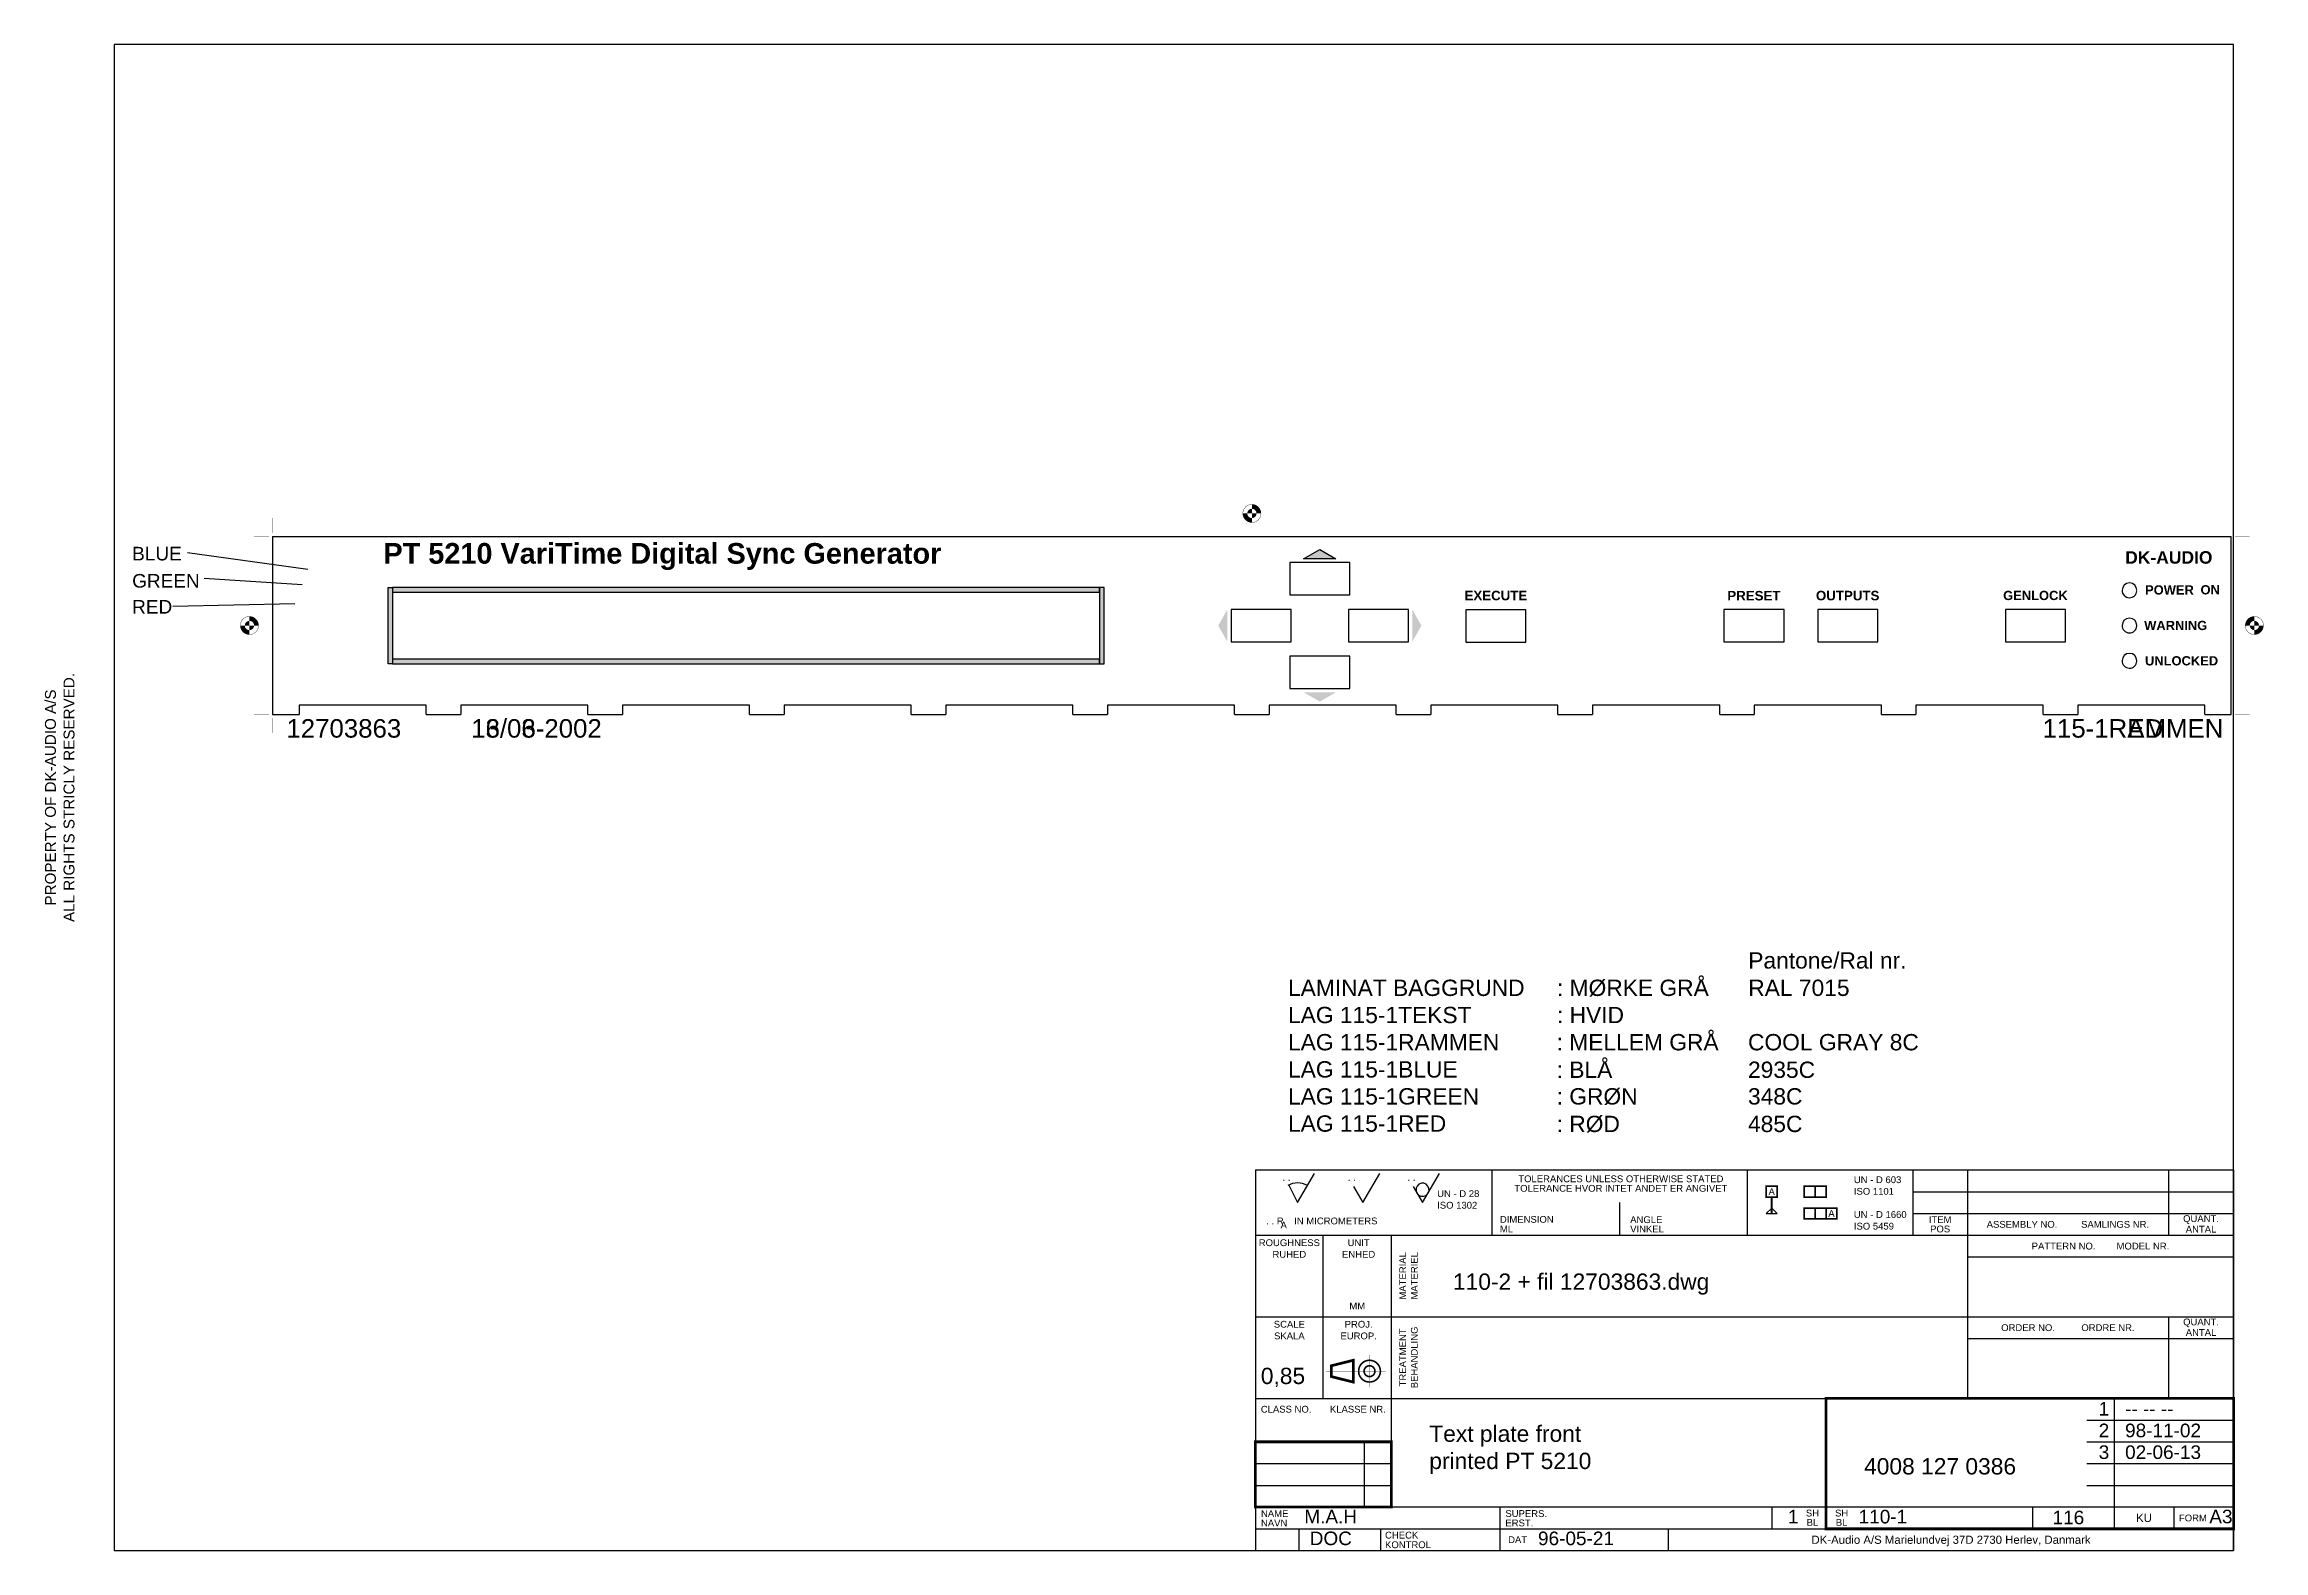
# Model space of a CAD drawing. Extents: x 7 to 416, y 10 to 287.
import ezdxf
from ezdxf.enums import TextEntityAlignment as Align

# ---------------------------------------------------------------- set-up
doc = ezdxf.new("R2010")
doc.units = 0
doc.header["$MEASUREMENT"] = 0
doc.linetypes.add('CENTER', pattern=[2, 1.25, -0.25, 0.25, -0.25])
doc.layers.get('0').update_dxf_attribs({"linetype": 'CONTINUOUS'})
for name, color, linetype in [('110-1', 10, 'CONTINUOUS'), ('110-1MEK', 3, 'CONTINUOUS'), ('115-1RAMMEN', 8, 'CONTINUOUS'), ('115-1RED', 1, 'CONTINUOUS'), ('115-2TEKST', 7, 'CONTINUOUS')]:
    doc.layers.add(name, color=color, linetype=linetype)
doc.layers.get('0').off()
doc.styles.add('DK-Audio', font='')
doc.styles.get("Standard").update_dxf_attribs({"font": 'ARIAL.TTF'})
doc.styles.get('DK-Audio').set_extended_font_data('Arial', bold=True)

# ---------------------------------------------------------------- blocks, each defined once
blk = doc.blocks.new('0')
for tag, p in [('NAME', (0, 0)), ('DATE', (10, 0))]:
    blk.add_attdef(tag, p, '', height=1)
at = {"flags": 1}
blk.add_attdef('LAYER', (20, 0), '', height=1, dxfattribs=at)
blk = doc.blocks.new('1')
at = {"color": 7}
for points, const_width in [([(0, 0.49, 0.4142136), (-0.49, 0, 0.4142136)], 0.02), ([(-0.375, 0, 0.4142136), (0, -0.375, 0.4142136)], 0.25), ([(0, 0.125, 0.4142136), (-0.125, 0, 0.4142136)], 0.25), ([(0.375, 0, 0.4142136), (0, 0.375, 0.4142136)], 0.25), ([(0, -0.125, 0.4142136), (0.125, 0, 0.4142136)], 0.25), ([(0, -0.49, 0.4142136), (0.49, 0, 0.4142136)], 0.02)]:
    blk.add_lwpolyline(points, format="xyb", dxfattribs=dict(at, const_width=const_width))
blk = doc.blocks.new('6')
at = {"color": 7, "const_width": 0.01}
for points in [[(-1, 0), (-0.2, 0)], [(0, -1), (0, -0.2)]]:
    blk.add_lwpolyline(points, dxfattribs=at)

msp = doc.modelspace()

# ---------------------------------------------------------------- hatches: boundary and pattern name
at = {"layer": '115-1RAMMEN'}
h = msp.add_hatch(color=256, dxfattribs=at)
h.paths.add_polyline_path([(70.41, 187.14), (71.26, 187.14), (71.26, 173.11), (70.41, 173.11)])
h.paths.add_polyline_path([(71.26, 186.29), (201.31, 186.29), (201.31, 187.14), (71.26, 187.14)])
h.paths.add_polyline_path([(71.26, 173.11), (201.31, 173.11), (201.31, 173.96), (71.26, 173.96)])
h.paths.add_polyline_path([(201.31, 173.11), (202.16, 173.11), (202.16, 187.14), (201.31, 187.14)])
at = {"layer": '115-2TEKST'}
h = msp.add_hatch(color=256, dxfattribs=at)
h.paths.add_polyline_path([(238.88, 192.42), (241.86, 194.11), (244.83, 192.42)])
h.paths.add_polyline_path([(224.86, 177.14), (223.17, 180.11), (224.86, 183.09)])
h.paths.add_polyline_path([(258.86, 177.14), (260.55, 180.11), (258.86, 183.09)])
h.paths.add_polyline_path([(238.88, 167.84), (241.86, 166.14), (244.83, 167.84)])

# ---------------------------------------------------------------- linework, layer by layer
at = {"layer": '110-1'}
for p, q in [((410, 287), (20, 287)), ((20, 287), (20, 10)), ((410, 10), (410, 287)), ((33.54, 193.57), (55.67, 190.52)), ((36.59, 188.83), (54.61, 187.67)), ((30.8, 183.67), (53.24, 184.2)), ((255, 67), (255, 50)), ((275, 18), (275, 14)), ((253, 14), (253, 10)), ((20, 10), (410, 10))]:
    msp.add_line(p, q, dxfattribs=at)
for points in [[(230, 80), (410, 80)], [(230, 80), (230, 10)], [(236.15, 77.23), (237.75, 74), (240.87, 79.37)], [(248.04, 76.97), (249.75, 74), (252.87, 79.37)], [(259.04, 76.97), (260.75, 74), (263.87, 79.37)], [(273.5, 80), (273.5, 68)], [(320.5, 80), (320.5, 68)], [(351, 80), (351, 68)], [(361, 80), (361, 38)], [(398, 80), (398, 68)], [(410, 80), (410, 10)], [(297, 74), (297, 68)], [(351, 76), (410, 76)], [(351, 72), (410, 72)], [(230, 68), (410, 68)], [(242.5, 38), (242.5, 68)], [(255, 68), (255, 18)], [(361.09, 64.01), (410.09, 64.01)], [(230, 53), (410, 53)], [(398, 53), (398, 38)], [(361, 49), (410, 49)], [(230, 38), (410, 38)], [(388, 38), (388, 14)], [(383, 34), (410, 34)], [(250, 30), (250, 18)], [(383, 30), (410, 30)], [(230, 26), (255, 26)], [(383, 26), (410, 26)], [(230, 22), (255, 22)], [(383, 22), (410, 22)], [(410, 18), (230, 18)], [(275, 18), (275, 10)], [(325, 18), (325, 14)], [(335, 18), (335, 14)], [(373, 18), (373, 14)], [(399, 18), (399, 14)], [(230, 14), (410, 14)], [(238, 14), (238, 10)], [(253, 14), (253, 10)], [(306, 10), (306, 14)], [(230, 10), (410, 10)]]:
    msp.add_lwpolyline(points, dxfattribs=at)
for points, const_width in [([(324, 77), (326, 77), (326, 75), (324, 75)], 0.3), ([(331, 75), (333, 75), (333, 77), (331, 77)], 0.3), ([(333, 75), (335, 75), (335, 77), (333, 77)], 0.3), ([(331, 71), (333, 71), (333, 73), (331, 73)], 0.3), ([(333, 71), (335, 71), (335, 73), (333, 73)], 0.3), ([(335, 73), (337, 73), (337, 71), (335, 71)], 0.3), ([(335, 14), (410, 14), (410, 38), (335, 38)], 0.5)]:
    msp.add_lwpolyline(points, close=True, dxfattribs=dict(at, const_width=const_width))
for points, const_width in [([(325, 75), (325, 72)], 0.4), ([(244, 42), (248, 41), (248, 45), (244, 44), (244, 42)], 0.5), ([(230, 18), (255, 18), (255, 30), (230, 30), (230, 18)], 0.5)]:
    msp.add_lwpolyline(points, dxfattribs=dict(at, const_width=const_width))
msp.add_lwpolyline([(324, 72), (326, 72), (325, 73)], close=True, dxfattribs=at)
at = {"layer": '110-1', "color": 13, "const_width": 0.3}
for points in [[(249, 43, 1), (253, 43, 1)], [(250, 43, 1), (252, 43, 1)]]:
    msp.add_lwpolyline(points, format="xyb", close=True, dxfattribs=at)
at = {"layer": '110-1', "color": 2, "linetype": 'CENTER', "const_width": 0.02}
for points in [[(251, 46), (251, 40)], [(243, 43), (254, 43)]]:
    msp.add_lwpolyline(points, dxfattribs=at)
at = {"layer": '110-1'}
for centre, radius, start, end in [((237.75, 74), 3.61, 59.8382, 119.8382), ((260.76, 76.36), 1.21, 306.4848, 299.2477)]:
    msp.add_arc(centre, radius, start, end, dxfattribs=at)
at = {"layer": '110-1MEK'}
for p, q in [((49.16, 196.49), (49.16, 163.76)), ((49.16, 196.49), (409.56, 196.49)), ((409.56, 163.76), (409.56, 196.49))]:
    msp.add_line(p, q, dxfattribs=at)
at = {"layer": '110-1MEK', "linetype": 'Continuous'}
for p, q in [((236.33, 191.74), (236.33, 185.79)), ((247.38, 191.74), (236.33, 191.74)), ((247.38, 185.79), (247.38, 191.74)), ((236.33, 185.79), (247.38, 185.79)), ((236.59, 183.1), (225.54, 183.1)), ((225.54, 183.1), (225.54, 177.15)), ((236.59, 177.15), (236.59, 183.1)), ((258.18, 183.09), (247.13, 183.09)), ((247.13, 183.09), (247.13, 177.14)), ((258.18, 177.14), (258.18, 183.09)), ((279.77, 183.04), (268.72, 183.04)), ((268.72, 183.04), (268.72, 177.09)), ((279.77, 177.09), (279.77, 183.04)), ((327.27, 183.07), (316.22, 183.07)), ((316.22, 183.07), (316.22, 177.12)), ((327.27, 177.12), (327.27, 183.07)), ((344.54, 183.07), (333.49, 183.07)), ((333.49, 183.07), (333.49, 177.12)), ((344.54, 177.12), (344.54, 183.07)), ((379.08, 183.09), (368.03, 183.09)), ((368.03, 183.09), (368.03, 177.14)), ((379.08, 177.14), (379.08, 183.09)), ((225.54, 177.15), (236.59, 177.15)), ((247.13, 177.14), (258.18, 177.14)), ((268.72, 177.09), (279.77, 177.09)), ((316.22, 177.12), (327.27, 177.12)), ((333.49, 177.12), (344.54, 177.12)), ((368.03, 177.14), (379.08, 177.14)), ((236.33, 174.47), (236.33, 168.52)), ((247.38, 174.47), (236.33, 174.47)), ((247.38, 168.52), (247.38, 174.47)), ((236.33, 168.52), (247.38, 168.52)), ((49.16, 163.76), (54.05, 163.76)), ((77.43, 163.76), (83.8, 163.76)), ((107.18, 163.76), (113.55, 163.76)), ((136.93, 163.76), (143.3, 163.76)), ((166.68, 163.76), (173.05, 163.76)), ((196.43, 163.76), (202.8, 163.76)), ((226.18, 163.76), (232.55, 163.76)), ((255.93, 163.76), (262.3, 163.76)), ((285.68, 163.76), (292.05, 163.76)), ((315.43, 163.76), (321.8, 163.76)), ((345.18, 163.76), (351.55, 163.76)), ((374.93, 163.76), (381.3, 163.76)), ((404.68, 163.76), (409.56, 163.76))]:
    msp.add_line(p, q, dxfattribs=at)
for points in [[(77.43, 163.76), (77.43, 165.46), (54.05, 165.46), (54.05, 163.76)], [(107.18, 163.76), (107.18, 165.46), (83.8, 165.46), (83.8, 163.76)], [(136.93, 163.76), (136.93, 165.46), (113.55, 165.46), (113.55, 163.76)], [(166.68, 163.76), (166.68, 165.46), (143.3, 165.46), (143.3, 163.76)], [(196.43, 163.76), (196.43, 165.46), (173.05, 165.46), (173.05, 163.76)], [(226.18, 163.76), (226.18, 165.46), (202.8, 165.46), (202.8, 163.76)], [(255.93, 163.76), (255.93, 165.46), (232.55, 165.46), (232.55, 163.76)], [(285.68, 163.76), (285.68, 165.46), (262.3, 165.46), (262.3, 163.76)], [(315.43, 163.76), (315.43, 165.46), (292.05, 165.46), (292.05, 163.76)], [(345.18, 163.76), (345.18, 165.46), (321.8, 165.46), (321.8, 163.76)], [(374.93, 163.76), (374.93, 165.46), (351.55, 165.46), (351.55, 163.76)], [(404.68, 163.76), (404.68, 165.46), (381.3, 165.46), (381.3, 163.76)]]:
    msp.add_lwpolyline(points, dxfattribs=at)
for centre in [(390.83, 186.6), (390.83, 180.13), (390.83, 173.65)]:
    msp.add_arc(centre, 1.36, 0.506, 357.0371, dxfattribs=at)
at = {"layer": '115-1RAMMEN'}
for points in [[(70.41, 187.14), (71.26, 187.14), (71.26, 173.11), (70.41, 173.11)], [(71.26, 186.29), (201.31, 186.29), (201.31, 187.14), (71.26, 187.14)], [(201.31, 173.11), (202.16, 173.11), (202.16, 187.14), (201.31, 187.14)], [(71.26, 173.11), (201.31, 173.11), (201.31, 173.96), (71.26, 173.96)]]:
    msp.add_lwpolyline(points, close=True, dxfattribs=at)
at = {"layer": '115-2TEKST'}
msp.add_lwpolyline([(238.88, 192.42), (241.86, 194.11), (244.83, 192.42)], close=True, dxfattribs=at)

# ---------------------------------------------------------------- block references
at = {"layer": '115-1RAMMEN', "yscale": 3.399999999999998, "zscale": 3.399999999999999}
for name, p, xscale in [('1', (229.36, 200.74), 3.399999999999998), ('1', (44.91, 180.13), 3.399999999999998), ('1', (413.81, 180.13), -3.4), ('6', (49.16, 163.76), 3.399999999999998), ('6', (409.56, 163.76), -3.4)]:
    msp.add_blockref(name, p, dxfattribs=dict(at, xscale=xscale))
at = {"layer": '115-1RAMMEN', "yscale": 3.399999999999998, "zscale": 3.399999999999999, "rotation": 180}
for p, xscale in [((49.16, 196.49), -3.399999999999998), ((409.56, 196.49), 3.4)]:
    msp.add_blockref('6', p, dxfattribs=dict(at, xscale=xscale))
at = {"layer": '115-1RAMMEN', "xscale": 3.399999999999998, "yscale": 3.399999999999998, "zscale": 3.399999999999999}
for p, values in [((51.71, 159.51), {'NAME': '12703863', 'DATE': '16/03-2002'}), ((374.85, 159.51), {'NAME': '115-1RAMMEN'})]:
    msp.add_blockref('0', p, dxfattribs=at).add_auto_attribs(values)
at = {"layer": '115-1RED', "yscale": 3.399999999999998, "zscale": 3.399999999999999}
for name, p, xscale in [('1', (229.36, 200.74), 3.399999999999998), ('1', (44.91, 180.13), 3.399999999999998), ('1', (413.81, 180.13), -3.4), ('6', (49.16, 163.76), 3.399999999999998), ('6', (409.56, 163.76), -3.4)]:
    msp.add_blockref(name, p, dxfattribs=dict(at, xscale=xscale))
at = {"layer": '115-1RED', "yscale": 3.399999999999998, "zscale": 3.399999999999999, "rotation": 180}
for p, xscale in [((49.16, 196.49), -3.399999999999998), ((409.56, 196.49), 3.4)]:
    msp.add_blockref('6', p, dxfattribs=dict(at, xscale=xscale))
at = {"layer": '115-1RED', "xscale": 3.399999999999998, "yscale": 3.399999999999998, "zscale": 3.399999999999999}
for p, values in [((51.71, 159.51), {'NAME': '12703863', 'DATE': '13/06-2002'}), ((374.85, 159.51), {'NAME': '115-1RED'})]:
    msp.add_blockref('0', p, dxfattribs=at).add_auto_attribs(values)

# ---------------------------------------------------------------- texts
at = {"layer": '110-1'}
for s, height, p in [('BLUE', 2.5, (23.33, 192.1)), ('GREEN', 2.5, (23.33, 187.1)), ('RED', 2.5, (23.33, 182.32)), ('Pantone/Ral nr.', 3, (320.69, 117.04)), ('LAMINAT BAGGRUND', 3, (236, 112)), (': MØRKE GRÅ', 3, (285.49, 112)), ('RAL 7015', 3, (320.69, 112)), ('LAG 115-1TEKST', 3, (236, 107)), (': HVID', 3, (285.49, 107)), ('LAG 115-1RAMMEN', 3, (236, 102)), (': MELLEM GRÅ', 3, (285.43, 102)), ('COOL GRAY 8C', 3, (320.64, 102)), ('LAG 115-1BLUE', 3, (236, 97)), (': BLÅ', 3, (285.43, 96.93)), ('2935C', 3, (320.64, 96.93)), ('LAG 115-1GREEN', 3, (236, 92.04)), (': GRØN', 3, (285.43, 92.04)), ('348C', 3, (320.64, 92.04)), ('LAG 115-1RED', 3, (236, 87.04)), (': RØD', 3, (285.43, 86.97)), ('485C', 3, (320.64, 86.97)), ('. .', 1.25, (235, 78)), ('. .', 1.25, (247, 78)), ('. .', 1.25, (258, 78)), ('UN - D 603', 1.25, (340.12, 77.58)), ('UN - D 28', 1.25, (263.45, 75.02)), ('ISO 1302 ', 1.25, (263.45, 72.89)), ('ISO 1101', 1.25, (340.12, 75.45)), ('. . R    IN MICROMETERS', 1.25, (232, 70)), ('A', 1.25, (234.63, 69.24)), ('DIMENSION', 1.25, (274.99, 70.29)), ('ML', 1.25, (274.99, 68.52)), ('ANGLE', 1.25, (298.97, 70.23)), ('VINKEL', 1.25, (298.97, 68.52)), ('UN - D 1660', 1.25, (340.12, 71.18)), ('ISO 5459', 1.25, (340.12, 69.04)), ('NAME', 1.25, (231.03, 16.18)), ('SUPERS.', 1.25, (276, 16.19)), ('NAVN', 1.25, (231.03, 14.44)), ('CHECK', 1.25, (253.86, 12.22)), ('ERST.', 1.25, (276, 14.46)), ('KONTROL', 1.25, (253.86, 10.45))]:
    msp.add_text(s, height=height, dxfattribs=at).set_placement(p)
for s, p in [('PROPERTY OF DK-AUDIO A/S', (9.29, 148.5)), ('ALL RIGHTS STRICLY RESERVED.', (12.71, 148.5))]:
    msp.add_text(s, height=2, rotation=90, dxfattribs=at).set_placement(p, align=Align.CENTER)
for s, p in [('TOLERANCES UNLESS OTHERWISE STATED', (297.25, 77.75)), ('TOLERANCE HVOR INTET ANDET ER ANGIVET', (297.25, 76)), ('ROUGHNESS', (236.25, 66)), ('UNIT', (249, 66)), ('RUHED', (236.25, 63.86)), ('ENHED', (249, 63.86)), ('MM', (248.75, 54.37)), ('SCALE', (236.25, 51)), ('SKALA', (236.25, 48.86)), ('EUROP.', (249, 48.86)), ('PROJ.', (249, 51))]:
    msp.add_text(s, height=1.25, dxfattribs=at).set_placement(p, align=Align.CENTER)
for s, height, p in [('A', 1.25, (325, 76)), ('A', 1.25, (336, 72)), ('ITEM', 1.25, (356, 70.85)), ('POS', 1.25, (356, 69.15)), ('ASSEMBLY NO.         SAMLINGS NR.', 1.25, (379.5, 70)), ('QUANT.', 1.25, (404, 70.89)), ('ANTAL', 1.25, (404, 69.11)), ('PATTERN NO.        MODEL NR.', 1.25, (385.5, 66)), ('ORDER NO.          ORDRE NR.', 1.25, (379.5, 51)), ('QUANT.', 1.25, (404, 51.89)), ('ANTAL', 1.25, (404, 50.11)), ('CLASS NO.       KLASSE NR.', 1.25, (242.5, 36)), ('SH', 1.25, (332.5, 16.9)), ('SH', 1.25, (337.87, 16.9)), ('KU', 1.5, (393.5, 16)), ('FORM', 1.25, (402.5, 16)), ('DAT', 1.25, (278.25, 12)), ('BL', 1.25, (332.5, 15.19)), ('BL', 1.25, (337.87, 15.19))]:
    msp.add_text(s, height=height, dxfattribs=at).set_placement(p, align=Align.MIDDLE)
for s, p in [('MATERIAL', (257.11, 60.53)), ('MATERIEL', (259.24, 60.53)), ('TREATMENT', (257.11, 45.53)), ('BEHANDLING', (259.24, 45.53))]:
    msp.add_text(s, height=1.25, rotation=90, dxfattribs=at).set_placement(p, align=Align.MIDDLE)
at = {"layer": '110-1', "color": 14}
for s, height, p in [('110-2 + fil 12703863.dwg', 3, (266.35, 57.96)), ('0,85', 3, (231, 40.63)), ('1   -- -- --', 2.5, (385.17, 34.84)), ('Text plate front', 3, (262, 30)), ('2   98-11-02', 2.5, (385.17, 30.85)), ('3   02-06-13', 2.5, (385.17, 26.85)), ('printed PT 5210', 3, (262, 25)), ('4008 127 0386', 3, (342, 24)), ('M.A.H', 2.5, (239, 15)), ('1', 2.5, (328, 15)), ('110-1', 2.5, (341, 15)), ('116', 2.5, (376.67, 14.84)), ('A3', 2.5, (405.52, 15.02)), ('DOC', 2.5, (240, 11)), ('96-05-21', 2.5, (282, 11))]:
    msp.add_text(s, height=height, dxfattribs=at).set_placement(p)
at = {"layer": '110-1', "color": 10}
msp.add_text('DK-Audio A/S Marielundvej 37D 2730 Herlev, Danmark', height=1.5, dxfattribs=at).set_placement((358, 11.81), align=Align.MIDDLE)
at = {"layer": '115-2TEKST', "style": 'DK-Audio'}
for s, height, p in [('PT 5210 VariTime Digital Sync Generator', 3.8, (69.56, 191.5)), ('DK-AUDIO', 2.3, (390.04, 191.5)), ('EXECUTE', 1.75, (268.48, 184.77)), ('PRESET', 1.75, (316.84, 184.74)), ('OUTPUTS', 1.75, (333.14, 184.76)), ('GENLOCK', 1.7, (367.59, 184.81)), ('POWER', 1.7, (393.7, 185.82)), ('ON', 1.7, (403.91, 185.85)), ('WARNING', 1.7, (393.54, 179.29)), ('UNLOCKED', 1.7, (393.69, 172.79))]:
    msp.add_text(s, height=height, dxfattribs=at).set_placement(p)

doc.saveas('drawing.dxf')
